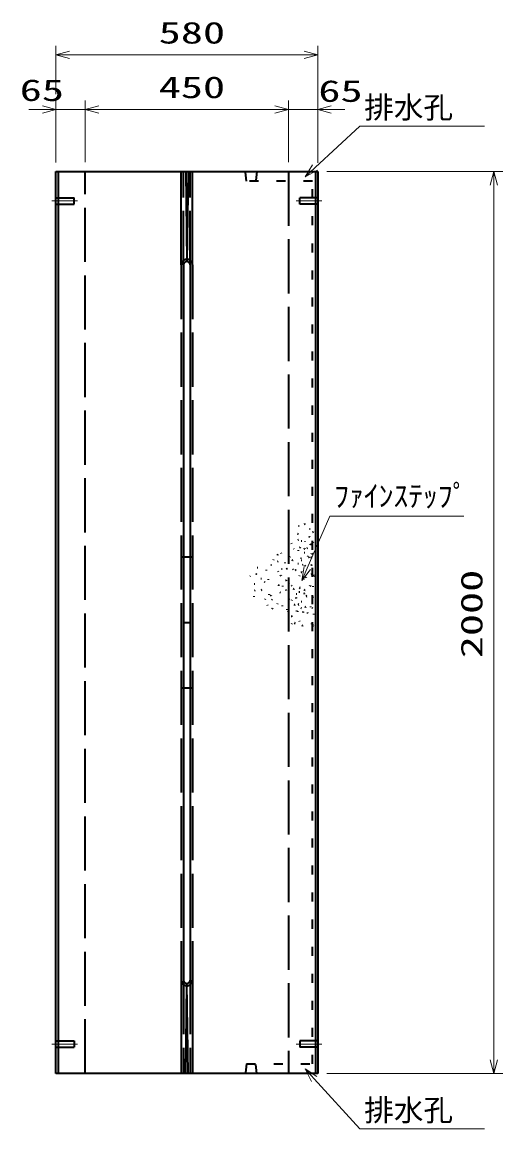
# Model space of a CAD drawing. Units: millimetres on the paper. Extents: x 15 to 1219, y 6 to 859.
# Drawn here: x 928.6 to 981.9, y 397.1 to 519.8 of the extents above; entities that cross this region are included whole.
import ezdxf
from ezdxf.enums import TextEntityAlignment as Align

# ---------------------------------------------------------------- set-up
doc = ezdxf.new("R2010")
doc.units = ezdxf.units.MM
for name, pattern in [('DASHED', [7.5, 6, -1.5]), ('USER1', [18.5, 12, -1.5, 3.5, -1.5]), ('USER3', [3, 1, -2])]:
    doc.linetypes.add(name, pattern=pattern)
for name, color, linetype, lineweight in [('D-BMK（構造物基準線）', 2, 'USER1', 18), ('D-STR-DIM（寸法）', 7, 'Continuous', 13), ('D-STR-HTXT（WS-旗）', 7, 'Continuous', 13), ('D-STR-HTXT（旗上げ）', 7, 'Continuous', 13), ('D-STR（構造物WS）', 1, 'Continuous', 35), ('D-STR（構造物）', 1, 'Continuous', 35)]:
    doc.layers.add(name, color=color, linetype=linetype, lineweight=lineweight)
doc.styles.add('ＭＳ ゴシック', font='')
doc.styles.get('ＭＳ ゴシック').set_extended_font_data('MS Gothic')

# ---------------------------------------------------------------- blocks, each defined once
blk = doc.blocks.new('_Open30')
at = {"color": 7, "linetype": 'Continuous', "lineweight": 13}
for p, q in [((-1, 0.2679), (0, 0)), ((0, 0), (-1, -0.2679)), ((0, 0), (-1, 0))]:
    blk.add_line(p, q, dxfattribs=at)

msp = doc.modelspace()

# ---------------------------------------------------------------- linework, layer by layer
at = {"layer": 'D-BMK（構造物基準線）'}
for p, q in [((931.894, 499.958), (934.744, 499.958)), ((961.818, 499.958), (958.969, 499.958)), ((931.894, 406.458), (934.744, 406.458)), ((961.818, 406.458), (958.969, 406.458))]:
    msp.add_line(p, q, dxfattribs=at)
at = {"layer": 'D-STR-DIM（寸法）'}
for p, q in [((932.356, 511.785), (932.356, 517.155)), ((961.356, 511.135), (961.356, 517.155)), ((933.856, 516.155), (959.856, 516.155)), ((932.356, 504.208), (932.356, 511.105)), ((935.606, 504.26), (935.606, 511.105)), ((935.606, 504.26), (935.606, 511.105)), ((958.106, 504.275), (958.106, 511.105)), ((958.106, 504.245), (958.106, 511.105)), ((961.356, 504.178), (961.356, 511.105)), ((930.856, 510.105), (929.356, 510.105)), ((932.356, 510.105), (935.606, 510.105)), ((937.106, 510.105), (938.606, 510.105)), ((937.106, 510.105), (956.606, 510.105)), ((956.606, 510.105), (955.106, 510.105)), ((958.106, 510.105), (961.356, 510.105)), ((962.856, 510.105), (964.356, 510.105)), ((962.356, 503.208), (981.86, 503.208)), ((980.86, 404.708), (980.86, 501.708)), ((962.356, 403.208), (981.86, 403.208))]:
    msp.add_line(p, q, dxfattribs=at)
at = {"layer": 'D-STR-HTXT（WS-旗）'}
for points in [[(979.81, 508.254), (966.022, 508.254), (961.064, 503.665)], [(979.81, 397.059), (966.022, 397.059), (960.974, 402.592)]]:
    msp.add_lwpolyline(points, dxfattribs=at)
at = {"layer": 'D-STR-HTXT（旗上げ）'}
msp.add_lwpolyline([(977.529, 464.996), (962.699, 464.996), (960.2, 459.245)], dxfattribs=at)
at = {"layer": 'D-STR（構造物WS）', "linetype": 'USER3'}
for p, q in [((953.473, 502.158), (953.335, 503.208)), ((954.606, 503.208), (954.477, 502.158)), ((960.781, 502.158), (953.473, 502.158)), ((960.781, 404.258), (960.781, 502.158)), ((953.473, 404.258), (953.335, 403.208)), ((953.473, 404.258), (960.781, 404.258)), ((954.606, 403.208), (954.477, 404.258))]:
    msp.add_line(p, q, dxfattribs=at)
at = {"layer": 'D-STR（構造物）'}
for p, q in [((932.356, 403.208), (932.356, 503.208)), ((932.356, 503.208), (961.356, 503.208)), ((932.606, 503.208), (932.606, 403.208)), ((946.231, 492.859), (946.231, 503.208)), ((946.231, 492.859), (946.231, 503.208)), ((946.731, 503.208), (946.856, 493.234)), ((946.981, 503.208), (946.856, 493.234)), ((947.481, 492.859), (947.481, 503.208)), ((961.106, 503.208), (961.106, 403.208)), ((961.356, 503.208), (961.356, 403.208)), ((946.481, 492.859), (946.481, 413.556)), ((947.231, 492.859), (947.231, 413.556)), ((959.239, 463.94), (959.311, 463.92)), ((959.864, 464.115), (959.922, 464.163)), ((959.922, 464.163), (959.97, 464.106)), ((959.124, 463.085), (959.178, 463.032)), ((959.178, 463.032), (959.231, 463.085)), ((960.404, 462.749), (960.423, 462.676)), ((960.44, 463.609), (960.515, 463.609)), ((960.787, 463.224), (960.84, 463.277)), ((960.84, 463.277), (960.893, 463.224)), ((958.47, 461.949), (958.464, 462.023)), ((959.218, 462.362), (959.153, 462.325)), ((959.388, 461.539), (959.326, 461.496)), ((959.388, 461.539), (959.431, 461.478)), ((959.605, 462.213), (959.531, 462.226)), ((959.944, 462.141), (959.969, 462.212)), ((960.152, 461.466), (960.22, 461.497)), ((960.423, 462.676), (960.351, 462.657)), ((960.54, 461.839), (960.553, 461.913)), ((960.553, 461.913), (960.627, 461.9)), ((960.735, 462.039), (960.797, 462.082)), ((960.797, 462.082), (960.84, 462.021)), ((947.481, 460.467), (946.231, 460.467)), ((956.925, 460.694), (956.872, 460.747)), ((956.925, 460.694), (956.978, 460.747)), ((957.341, 460.871), (957.304, 460.936)), ((958.306, 460.491), (958.249, 460.443)), ((958.759, 461.351), (958.688, 461.376)), ((959.171, 461.235), (959.203, 461.167)), ((959.518, 460.297), (959.505, 460.371)), ((959.822, 461.363), (959.883, 461.406)), ((959.93, 460.936), (959.856, 460.942)), ((959.883, 461.406), (959.926, 461.344)), ((960.274, 460.519), (960.226, 460.577)), ((960.385, 460.462), (960.324, 460.419)), ((960.428, 460.4), (960.385, 460.462)), ((960.677, 460.409), (960.603, 460.422)), ((960.664, 460.335), (960.677, 460.409)), ((960.668, 460.787), (960.705, 460.852)), ((960.705, 460.852), (960.77, 460.815)), ((954.7, 459.28), (954.625, 459.287)), ((955.665, 458.99), (955.671, 459.064)), ((956.143, 459.604), (956.218, 459.611)), ((956.453, 460.111), (956.472, 460.184)), ((956.9, 459.987), (956.965, 460.025)), ((957.408, 459.138), (957.334, 459.144)), ((957.717, 459.874), (957.691, 459.803)), ((957.968, 459.16), (957.9, 459.128)), ((957.968, 459.16), (957.936, 459.228)), ((958.491, 460.156), (958.553, 460.113)), ((958.553, 460.113), (958.51, 460.051)), ((958.655, 459.054), (958.607, 459.111)), ((958.908, 459.015), (958.843, 458.977)), ((958.87, 459.08), (958.908, 459.015)), ((959.134, 459.755), (959.209, 459.749)), ((959.499, 460.126), (959.574, 460.126)), ((959.742, 459.604), (959.67, 459.585)), ((959.905, 459.567), (959.966, 459.524)), ((959.966, 459.524), (959.923, 459.463)), ((960.586, 459.612), (960.66, 459.625)), ((960.66, 459.625), (960.673, 459.551)), ((953.86, 458.367), (953.84, 458.295)), ((954.543, 458.591), (954.485, 458.543)), ((954.591, 458.533), (954.543, 458.591)), ((955.136, 458.036), (955.061, 458.036)), ((955.883, 457.953), (955.915, 458.021)), ((956.919, 458.897), (956.951, 458.829)), ((957.194, 458.4), (957.251, 458.448)), ((957.251, 458.448), (957.299, 458.391)), ((957.769, 457.894), (957.844, 457.894)), ((957.844, 457.894), (957.844, 457.819)), ((959.348, 458.408), (959.311, 458.343)), ((959.512, 458.789), (959.584, 458.808)), ((959.584, 458.808), (959.565, 458.88)), ((959.771, 458.052), (959.758, 457.978)), ((960.026, 458.241), (959.964, 458.198)), ((960.026, 458.241), (960.069, 458.18)), ((960.716, 458.557), (960.642, 458.544)), ((960.729, 458.483), (960.716, 458.557)), ((960.958, 458.386), (960.896, 458.429)), ((960.915, 458.325), (960.958, 458.386)), ((954.312, 457.491), (954.387, 457.491)), ((954.416, 456.774), (954.359, 456.725)), ((955.081, 456.785), (955.146, 456.823)), ((955.146, 456.823), (955.108, 456.888)), ((955.514, 457.652), (955.461, 457.705)), ((957.021, 457.348), (957.021, 457.273)), ((957.096, 457.348), (957.021, 457.348)), ((957.157, 456.578), (957.227, 456.552)), ((957.489, 457.221), (957.469, 457.294)), ((957.871, 456.829), (957.803, 456.797)), ((957.903, 456.761), (957.871, 456.829)), ((958.17, 457.562), (958.117, 457.509)), ((958.449, 457.327), (958.391, 457.279)), ((958.449, 457.327), (958.497, 457.269)), ((958.634, 456.991), (958.695, 456.948)), ((958.695, 456.948), (958.652, 456.887)), ((959.351, 456.584), (959.277, 456.59)), ((959.339, 456.998), (959.396, 457.047)), ((959.396, 457.047), (959.348, 457.104)), ((959.905, 456.813), (959.833, 456.833)), ((959.886, 456.741), (959.905, 456.813)), ((960.466, 457.254), (960.528, 457.297)), ((960.528, 457.297), (960.571, 457.236)), ((960.819, 457.245), (960.806, 457.171)), ((954.277, 456.135), (954.257, 456.063)), ((955.522, 455.825), (955.496, 455.755)), ((955.976, 456.29), (955.956, 456.362)), ((956.16, 456.202), (956.095, 456.165)), ((956.16, 456.202), (956.197, 456.137)), ((956.284, 455.733), (956.337, 455.786)), ((958.202, 455.812), (958.134, 455.78)), ((958.233, 455.744), (958.202, 455.812)), ((958.48, 455.71), (958.454, 455.639)), ((958.974, 455.912), (958.902, 455.893)), ((959.029, 456.361), (958.954, 456.361)), ((958.955, 455.985), (958.974, 455.912)), ((959.499, 455.537), (959.574, 455.537)), ((959.885, 456.44), (959.813, 456.42)), ((959.904, 456.367), (959.885, 456.44)), ((960.071, 456.082), (960.129, 456.13)), ((960.129, 456.13), (960.08, 456.188)), ((960.825, 456.048), (960.818, 455.973)), ((955.741, 455.179), (955.772, 455.111)), ((956.264, 454.755), (956.321, 454.803)), ((956.321, 454.803), (956.369, 454.745)), ((956.9, 455.241), (956.919, 455.314)), ((957.42, 455.079), (957.427, 455.005)), ((957.946, 454.707), (957.946, 454.632)), ((958.062, 454.415), (958.009, 454.362)), ((958.822, 455.16), (958.749, 455.179)), ((958.802, 455.087), (958.822, 455.16)), ((959.045, 454.477), (958.988, 454.429)), ((959.045, 454.477), (958.997, 454.534)), ((959.135, 454.402), (959.135, 454.477)), ((959.243, 455.212), (959.19, 455.265)), ((959.19, 455.159), (959.243, 455.212)), ((959.559, 454.758), (959.491, 454.79)), ((959.667, 454.401), (959.741, 454.394)), ((959.741, 454.394), (959.735, 454.32)), ((960.011, 454.929), (959.939, 454.949)), ((960.011, 454.929), (959.992, 454.857)), ((960.235, 454.246), (960.177, 454.198)), ((960.187, 454.304), (960.235, 454.246)), ((960.596, 454.927), (960.602, 455.002)), ((960.792, 454.774), (960.744, 454.832)), ((960.924, 454.089), (960.931, 454.164)), ((946.481, 453.208), (947.231, 453.208)), ((958.491, 453.884), (958.416, 453.884)), ((958.476, 453.105), (958.444, 453.037)), ((958.491, 453.959), (958.491, 453.884)), ((958.84, 453.121), (958.787, 453.174)), ((958.787, 453.068), (958.84, 453.121)), ((959.296, 453.381), (959.349, 453.328)), ((959.597, 452.906), (959.665, 452.874)), ((959.665, 452.874), (959.633, 452.806)), ((960.702, 453.043), (960.708, 453.118)), ((960.841, 452.842), (960.898, 452.89)), ((960.898, 452.89), (960.85, 452.948)), ((946.231, 445.949), (947.481, 445.949)), ((946.231, 413.556), (946.231, 403.208)), ((946.731, 403.208), (946.856, 413.181)), ((946.731, 403.208), (946.856, 413.181)), ((946.981, 403.208), (946.856, 413.181)), ((946.981, 403.208), (946.856, 413.181)), ((947.481, 413.556), (947.481, 403.208)), ((961.356, 403.208), (932.356, 403.208))]:
    msp.add_line(p, q, dxfattribs=at)
at = {"layer": 'D-STR（構造物）', "linetype": 'DASHED'}
for p, q in [((935.606, 403.208), (935.606, 503.208)), ((946.481, 492.859), (946.481, 503.208)), ((947.231, 492.859), (947.231, 503.208)), ((958.106, 503.208), (958.106, 403.208)), ((932.356, 500.308), (934.356, 500.308)), ((932.356, 499.608), (934.356, 499.608)), ((934.356, 499.608), (934.356, 500.308)), ((959.356, 499.608), (959.356, 500.308)), ((961.356, 500.308), (959.356, 500.308)), ((961.356, 499.608), (959.356, 499.608)), ((946.231, 492.859), (946.231, 413.556)), ((947.481, 492.859), (947.481, 413.556)), ((946.481, 413.556), (946.481, 403.208)), ((947.231, 413.556), (947.231, 403.208)), ((932.356, 406.808), (934.356, 406.808)), ((934.356, 406.808), (934.356, 406.108)), ((961.356, 406.808), (959.356, 406.808)), ((959.356, 406.808), (959.356, 406.108)), ((932.356, 406.108), (934.356, 406.108)), ((961.356, 406.108), (959.356, 406.108))]:
    msp.add_line(p, q, dxfattribs=at)
for centre, start, end in [((946.856, 492.859), 0, 180), ((946.856, 413.556), 180, 0)]:
    msp.add_arc(centre, 0.625, start, end, dxfattribs=at)
at = {"layer": 'D-STR（構造物）'}
for centre, start, end in [((946.856, 492.859), 0, 180), ((946.856, 413.556), 180, 0)]:
    msp.add_arc(centre, 0.375, start, end, dxfattribs=at)

# ---------------------------------------------------------------- block references
at = {"layer": 'D-STR-DIM（寸法）', "xscale": 1.5, "yscale": 1.5}
for p, rotation in [((932.356, 516.155), 180), ((935.606, 510.105), 180), ((935.606, 510.105), 180), ((961.356, 510.105), 180), ((980.86, 503.208), 90), ((980.86, 403.208), 270)]:
    msp.add_blockref('_Open30', p, dxfattribs=dict(at, rotation=rotation))
for p in [(961.356, 516.155), (932.356, 510.105), (958.106, 510.105), (958.106, 510.105)]:
    msp.add_blockref('_Open30', p, dxfattribs=at)
at = {"layer": 'D-STR-HTXT（WS-旗）', "xscale": 1.5, "yscale": 1.5}
for p, rotation in [((959.963, 502.646), 222.78711), ((959.963, 403.7), 132.37661)]:
    msp.add_blockref('_Open30', p, dxfattribs=dict(at, rotation=rotation))
at = {"layer": 'D-STR-HTXT（旗上げ）', "xscale": 1.5, "yscale": 1.5, "rotation": 246.50838}
msp.add_blockref('_Open30', (959.602, 457.869), dxfattribs=at)

# ---------------------------------------------------------------- texts
at = {"layer": 'D-STR-DIM（寸法）', "style": 'ＭＳ ゴシック', "width": 1.5}
for s, p in [('580', (943.731, 516.692)), ('65', (928.337, 510.323)), ('450', (943.731, 510.642)), ('65', (961.421, 510.228))]:
    msp.add_text(s, height=2.405, dxfattribs=at).set_placement(p, align=Align.BOTTOM_LEFT)
msp.add_text('2000', height=2.405, rotation=90, dxfattribs=at).set_placement((980.323, 449.25), align=Align.BOTTOM_LEFT)
at = {"layer": 'D-STR-HTXT（WS-旗）', "style": 'ＭＳ ゴシック'}
for p in [(966.503, 508.406), (966.503, 397.211)]:
    msp.add_text('排水孔', height=2.405, dxfattribs=at).set_placement(p, align=Align.BOTTOM_LEFT)
at = {"layer": 'D-STR-HTXT（旗上げ）', "style": 'ＭＳ ゴシック'}
msp.add_text('ﾌｧｲﾝｽﾃｯﾌﾟ', height=2.405, dxfattribs=at).set_placement((963.179, 465.32), align=Align.BOTTOM_LEFT)

doc.saveas('drawing.dxf')
